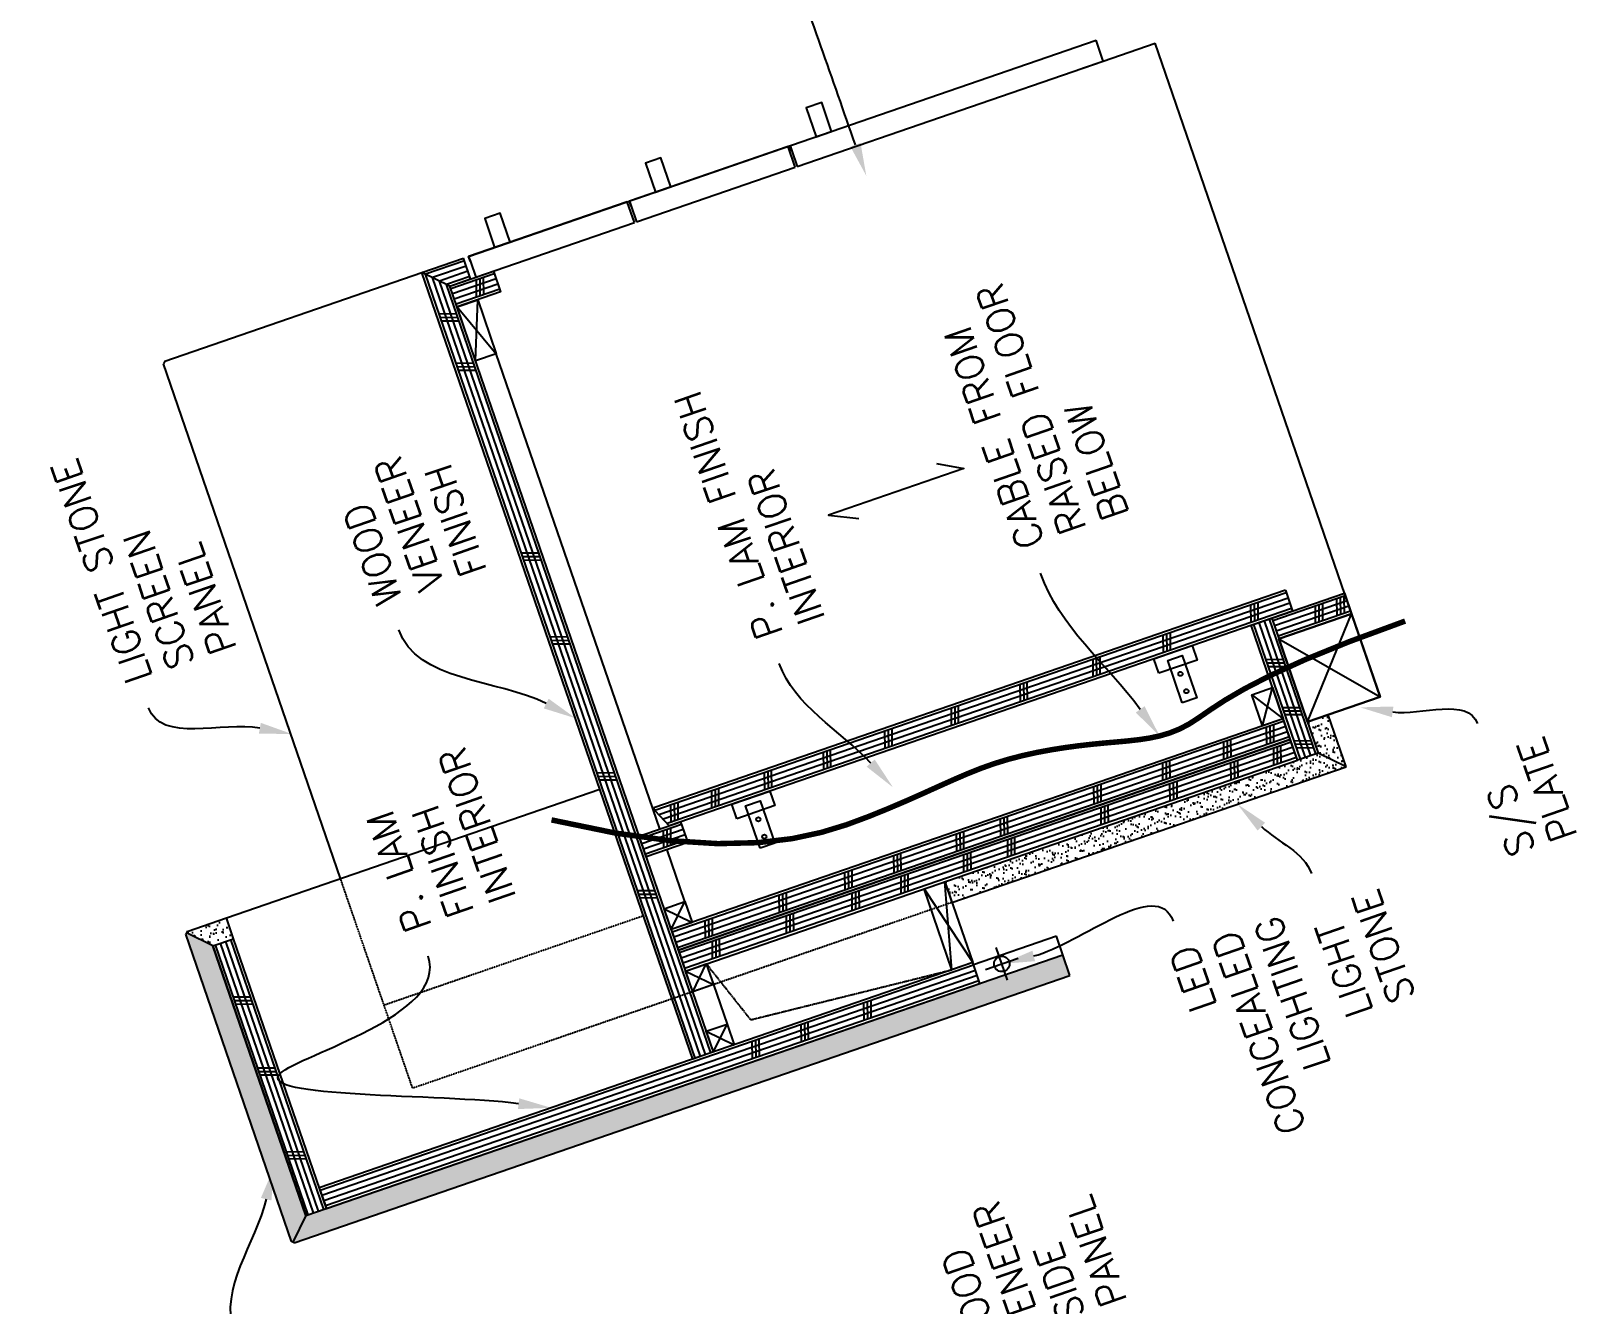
# Model space of a CAD drawing. Extents: x 760773 to 1075934, y 719259 to 1013331.
# Drawn here: x 822837 to 824245, y 828822 to 829982 of the extents above; entities that cross this region are included whole.
import ezdxf
from ezdxf import colors
from ezdxf.entities.mleader import LeaderData, LeaderLine
from ezdxf.math import Vec2, Vec3

# ---------------------------------------------------------------- set-up
doc = ezdxf.new("R2010")
doc.units = 0
doc.header["$MEASUREMENT"] = 0
doc.linetypes.add('CENTER4', pattern=[0.74, 0.5, -0.08, 0.08, -0.08])
doc.linetypes.add('DASHED2', pattern=[0.375, 0.25, -0.125])
for name, color, linetype in [('A-TEXT', 7, 'Continuous'), ('EXIST1', 14, 'Continuous'), ('MED', 7, 'Continuous'), ('THICK', 1, 'Continuous'), ('THIN', 2, 'Continuous')]:
    doc.layers.add(name, color=color, linetype=linetype)
doc.styles.add('STANDARD1', font='romans')

# ---------------------------------------------------------------- blocks, each defined once
blk = doc.blocks.new('A$C26B90C3D')
at = {"layer": 'THIN'}
for points in [[(15.7, 36.8), (29.7, 36.8), (29.7, 0), (15.7, 0)], [(-16.7, 25.4), (24.1, 25.4), (24.1, 11.4), (-16.7, 11.4)]]:
    blk.add_lwpolyline(points, close=True, dxfattribs=at)
for centre in [(-7.9, 18.4), (8.8, 18.4)]:
    blk.add_circle(centre, 1.91, dxfattribs=at)

msp = doc.modelspace()

# ---------------------------------------------------------------- hatches: boundary and pattern name
at = {"layer": 'THIN'}
h = msp.add_hatch(dxfattribs=at)
h.set_pattern_fill('AR-SAND', color=256, scale=5)
h.set_pattern_definition([(236.5, (818337.222, 817513.443), (3.4343692, -9.006695), [0, -7.6, 0, -8.5, 0, -8.125]), (206.5, (818337.222, 817513.443), (-3.772779, -16.222872), [0, -4.1, 0, -6.85, 0, -2.625]), (166.5, (818343.037, 817515.445), (-14.713183, -5.096081), [0, -2.5, 0, -9, 0, -11.75]), (156.5, (818343.037, 817515.445), (-12.783027, -9.042788), [0, -1.25, 0, -5.9, 0, -6.75])])
h.paths.add_polyline_path([(824010.33456, 829323.84697), (824029.24493, 829330.35834), (824019.47789, 829358.72389), (824000.56751, 829352.21253)])
h = msp.add_hatch(dxfattribs=at)
h.set_pattern_fill('AR-SAND', color=256, scale=5)
h.set_pattern_definition([(236.5, (818337.222, 817513.443), (3.4343692, -9.006695), [0, -7.6, 0, -8.5, 0, -8.125]), (206.5, (818337.222, 817513.443), (-3.772779, -16.222872), [0, -4.1, 0, -6.85, 0, -2.625]), (166.5, (818343.037, 817515.445), (-14.713183, -5.096081), [0, -2.5, 0, -9, 0, -11.75]), (156.5, (818343.037, 817515.445), (-12.783027, -9.042788), [0, -1.25, 0, -5.9, 0, -6.75])])
h.paths.add_polyline_path([(823669.94787, 829206.64244), (823676.45924, 829187.73207), (824035.75629, 829311.44797), (824029.24493, 829330.35834)])
h = msp.add_hatch(dxfattribs=at)
h.set_pattern_fill('AR-SAND', color=256, scale=5)
h.set_pattern_definition([(236.5, (818877.627, 815943.993), (3.4343692, -9.006695), [0, -7.6, 0, -8.5, 0, -8.125]), (206.5, (818877.627, 815943.993), (-3.772779, -16.222872), [0, -4.1, 0, -6.85, 0, -2.625]), (166.5, (818883.442, 815945.995), (-14.713183, -5.096081), [0, -2.5, 0, -9, 0, -11.75]), (156.5, (818883.442, 815945.995), (-12.783027, -9.042788), [0, -1.25, 0, -5.9, 0, -6.75])])
h.paths.add_polyline_path([(823002.61876, 829148.19715), (823021.52913, 829154.70851), (823015.01777, 829173.61888), (822979.08806, 829161.24729), (822978.46811, 829159.97621)])
h = msp.add_hatch(dxfattribs=at)
h.set_pattern_fill('AR-SAND', color=256, scale=5)
h.set_pattern_definition([(236.5, (818227.2996, 817371.947), (3.4343692, -9.006695), [0, -7.6, 0, -8.5, 0, -8.125]), (206.5, (818227.3, 817371.947), (-3.772779, -16.222872), [0, -4.1, 0, -6.85, 0, -2.625]), (166.5, (818233.1145, 817373.949), (-14.713183, -5.096081), [0, -2.5, 0, -9, 0, -11.75]), (156.5, (818233.115, 817373.949), (-12.783027, -9.042788), [0, -1.25, 0, -5.9, 0, -6.75])])
h.paths.add_polyline_path([(823074.21633, 828878.83162), (823075.48742, 828878.21167), (823087.26648, 828902.36232), (823080.75511, 828921.27269), (823002.61876, 829148.19715), (822978.46811, 829159.97621), (822977.84816, 829158.70512)])
h.paths.add_polyline_path([(823784.0064, 829121.1167), (823777.49504, 829140.02707), (823087.26648, 828902.36232), (823075.48742, 828878.21167), (823076.75851, 828877.59172)])

# ---------------------------------------------------------------- linework, layer by layer
at = {"layer": 'EXIST1'}
for p, q in [((822958.78291, 829680.95077), (823193.27151, 829761.69167)), ((822958.78291, 829680.95077), (822957.543, 829678.40859)), ((823119.02481, 829209.43138), (822957.543, 829678.40859)), ((823771.63481, 829157.0464), (823695.99332, 829131.00095)), ((823777.49504, 829140.02707), (823771.63481, 829157.0464))]:
    msp.add_line(p, q, dxfattribs=at)
at = {"layer": 'EXIST1', "linetype": 'DASHED2'}
msp.add_line((823395.12377, 829175.47015), (823158.74412, 829094.07811), dxfattribs=at)
at = {"layer": 'EXIST1', "const_width": 5}
msp.add_lwpolyline([(823311.36349, 829262.92047), (823369.75941, 829250.91687), (823420.01047, 829243.96981), (823463.00908, 829241.32132), (823499.64768, 829242.21338), (823530.81867, 829245.888), (823557.41448, 829251.58718), (823580.32755, 829258.55293), (823600.45028, 829266.02724), (823618.5717, 829273.3715), (823635.06725, 829280.42466), (823650.20896, 829287.14505), (823664.26886, 829293.49098), (823677.51899, 829299.42081), (823690.23137, 829304.89284), (823702.67804, 829309.86541), (823715.13103, 829314.29685), (823727.79896, 829318.16054), (823740.63684, 829321.49004), (823753.53622, 829324.33396), (823766.38869, 829326.74093), (823779.08583, 829328.75956), (823791.51922, 829330.43845), (823803.58043, 829331.82623), (823815.16104, 829332.97151), (823826.18199, 829333.94445), (823836.68164, 829334.90143), (823846.72773, 829336.02034), (823856.38797, 829337.47912), (823865.73009, 829339.45567), (823874.8218, 829342.12792), (823883.73085, 829345.67377), (823892.52495, 829350.27114), (823901.51148, 829356.09377), (823911.95648, 829363.2987), (823925.36564, 829372.03879), (823943.24465, 829382.46689), (823967.09921, 829394.73587), (823998.43501, 829408.99858), (824038.75774, 829425.4079), (824089.57309, 829444.11666)], dxfattribs=at)
at = {"layer": 'EXIST1', "linetype": 'DASHED2'}
msp.add_lwpolyline([(823676.45924, 829187.73207), (823184.78958, 829018.43663), (823119.02481, 829209.43138)], dxfattribs=at)
at = {"layer": 'MED'}
for p, q in [((823235.81985, 829776.34224), (823807.85859, 829973.31097)), ((823814.36995, 829954.4006), (823807.85859, 829973.31097)), ((823795.45958, 829947.88923), (823814.36995, 829954.4006)), ((823533.55093, 829857.70686), (823527.03957, 829876.61723)), ((823386.99555, 829807.24379), (823380.48419, 829826.15416)), ((823410.15474, 829254.67918), (823261.04453, 829687.72669)), ((823980.40971, 829472.18612), (823404.70767, 829273.95602)), ((823980.40971, 829472.18612), (823986.92107, 829453.27575)), ((823986.92107, 829453.27575), (823418.6691, 829257.61091)), ((823015.01777, 829173.61888), (823355.40445, 829290.82342)), ((823405.52159, 829271.59222), (823404.70767, 829273.95602)), ((823405.52159, 829271.59222), (823418.6691, 829257.61091)), ((823432.94451, 829188.49288), (823416.6661, 829235.76881)), ((823002.61876, 829148.19715), (823021.52913, 829154.70851)), ((823106.17685, 828908.87368), (823021.52913, 829154.70851)), ((823087.26648, 828902.36232), (823002.61876, 829148.19715)), ((823458.98996, 829112.85139), (823471.36155, 829076.92169))]:
    msp.add_line(p, q, dxfattribs=at)
at = {"layer": 'MED', "flags": 128}
for points in [[(823535.44197, 829858.35799), (823814.36995, 829954.4006)], [(823566.75135, 829890.29109), (823557.67325, 829916.65579), (823543.54931, 829911.79253), (823552.6274, 829885.42782), (823566.75135, 829890.29109)], [(823527.03957, 829876.61723), (823382.37523, 829826.8053), (823384.00307, 829822.07771)], [(823530.55845, 829872.54077), (823528.93061, 829877.26836), (823530.55845, 829872.54077), (823535.44197, 829858.35799)], [(823388.88659, 829807.89493), (823533.55093, 829857.70686)], [(823420.19597, 829839.82803), (823411.11787, 829866.19273), (823396.99393, 829861.32946), (823406.07202, 829834.96476), (823420.19597, 829839.82803)], [(823380.48419, 829826.15416), (823235.81985, 829776.34224), (823237.44769, 829771.61464)], [(823384.00307, 829822.07771), (823382.37523, 829826.8053), (823384.00307, 829822.07771), (823388.88659, 829807.89493)], [(823273.64059, 829789.36496), (823264.5625, 829815.72966), (823250.43855, 829810.8664), (823259.51664, 829784.5017), (823273.64059, 829789.36496)], [(823242.33121, 829757.43186), (823386.99555, 829807.24379)], [(823237.44769, 829771.61464), (823235.81985, 829776.34224), (823237.44769, 829771.61464), (823242.33121, 829757.43186)], [(823218.69325, 829749.29266), (823258.40503, 829762.96652), (823264.91639, 829744.05615), (823225.20461, 829730.38229)], [(823968.0107, 829446.76439), (824034.197, 829469.55416), (824040.70836, 829450.64379), (823974.52206, 829427.85402)], [(823427.05687, 829144.16077), (823984.91282, 829336.24598), (823978.40146, 829355.15635), (823420.5455, 829163.07114), (823427.05687, 829144.16077)], [(823433.56823, 829125.2504), (823991.42419, 829317.33561), (823984.91282, 829336.24598), (823427.05687, 829144.16077), (823433.56823, 829125.2504)], [(823106.17685, 828908.87368), (823701.85355, 829113.98162), (823695.34219, 829132.89199), (823099.66549, 828927.78405), (823106.17685, 828908.87368)]]:
    msp.add_lwpolyline(points, dxfattribs=at)
msp.add_lwpolyline([(823991.42419, 829317.33561), (823949.10033, 829440.25303), (823968.0107, 829446.76439), (824010.33456, 829323.84697)], close=True, dxfattribs=at)
at = {"layer": 'THICK'}
for p, q in [((823814.36995, 829954.4006), (823861.64588, 829970.679)), ((824066.75382, 829375.0023), (823861.64588, 829970.679)), ((823193.27151, 829761.69167), (823231.09225, 829774.71439)), ((823237.60362, 829755.80402), (823231.09225, 829774.71439)), ((823440.05217, 829044.98859), (823193.27151, 829761.69167)), ((823218.69325, 829749.29266), (823237.60362, 829755.80402)), ((823458.96254, 829051.49995), (823218.69325, 829749.29266)), ((824000.56751, 829352.21253), (824066.75382, 829375.0023)), ((824000.56751, 829352.21253), (824066.75382, 829375.0023)), ((824035.75629, 829311.44797), (824019.47789, 829358.72389)), ((823676.45924, 829187.73207), (824035.75629, 829311.44797)), ((823669.94787, 829206.64244), (823676.45924, 829187.73207)), ((822979.08806, 829161.24729), (823015.01777, 829173.61888)), ((823021.52913, 829154.70851), (823015.01777, 829173.61888)), ((822979.08806, 829161.24729), (822977.84816, 829158.70512)), ((823074.21633, 828878.83162), (822977.84816, 829158.70512)), ((823002.61876, 829148.19715), (823021.52913, 829154.70851)), ((823002.61876, 829148.19715), (823087.26648, 828902.36232)), ((823087.26648, 828902.36232), (823777.49504, 829140.02707)), ((823784.0064, 829121.1167), (823777.49504, 829140.02707)), ((823076.75851, 828877.59172), (823784.0064, 829121.1167)), ((823458.96254, 829051.49995), (823440.05217, 829044.98859)), ((823076.75851, 828877.59172), (823074.21633, 828878.83162))]:
    msp.add_line(p, q, dxfattribs=at)
at = {"layer": 'THICK', "flags": 128}
for points in [[(823242.13415, 829681.21532), (823225.20461, 829730.38229), (823244.11498, 829736.89365), (823261.04453, 829687.72669)], [(824000.56751, 829352.21253), (823974.52206, 829427.85402), (824040.70836, 829450.64379), (824066.75382, 829375.0023)], [(823959.49109, 829348.64499), (823949.72405, 829377.01055), (823968.63442, 829383.52191), (823978.40146, 829355.15635)], [(823397.75573, 829229.25744), (823391.24437, 829248.16781), (823429.06511, 829261.19054), (823435.57647, 829242.28017)], [(823676.43182, 829126.38063), (823651.0375, 829200.13108), (823669.94787, 829206.64244), (823695.34219, 829132.89199)], [(823420.5455, 829163.07114), (823414.03414, 829181.98151), (823432.94451, 829188.49288), (823439.45587, 829169.58251)], [(823440.07959, 829106.34003), (823433.56823, 829125.2504), (823452.4786, 829131.76176), (823458.98996, 829112.85139)], [(823458.96254, 829051.49995), (823452.45118, 829070.41032), (823471.36155, 829076.92169), (823477.87292, 829058.01131)]]:
    msp.add_lwpolyline(points, close=True, dxfattribs=at)
at = {"layer": 'THIN'}
for p, q in [((823231.90618, 829772.3506), (823196.44923, 829760.14179)), ((823218.69325, 829749.29266), (823193.27151, 829761.69167)), ((823442.41597, 829045.80251), (823196.44923, 829760.14179)), ((823233.53402, 829767.62301), (823202.80466, 829757.04204)), ((823447.14356, 829047.43035), (823202.80466, 829757.04204)), ((823235.16186, 829762.89541), (823209.1601, 829753.94229)), ((823236.7897, 829758.16782), (823215.51553, 829750.84254)), ((823259.21895, 829760.60273), (823219.50717, 829746.92886)), ((823260.84679, 829755.87513), (823221.13501, 829742.20127)), ((823260.84679, 829755.87513), (823221.13501, 829742.20127)), ((823243.07607, 829739.17998), (823242.90617, 829754.98578)), ((823246.41236, 829740.32875), (823246.24245, 829756.13456)), ((823249.54429, 829741.40717), (823249.37438, 829757.21297)), ((823451.87116, 829049.05819), (823209.1601, 829753.94229)), ((823456.59875, 829050.68603), (823215.51553, 829750.84254)), ((823262.47463, 829751.14754), (823222.76285, 829737.47368)), ((823264.10247, 829746.41995), (823224.39069, 829732.74608)), ((823225.20461, 829730.38229), (823261.04453, 829687.72669)), ((823242.13415, 829681.21532), (823244.11498, 829736.89365)), ((823208.87506, 829724.05457), (823224.68086, 829724.22448)), ((823210.02383, 829720.71829), (823225.82964, 829720.8882)), ((823211.10224, 829717.58635), (823226.90805, 829717.75626)), ((823224.33349, 829679.16002), (823240.13929, 829679.32993)), ((823225.48226, 829675.82374), (823241.28807, 829675.99365)), ((823226.56068, 829672.6918), (823242.36648, 829672.86171)), ((823283.90013, 829506.16592), (823299.70594, 829506.33583)), ((823285.04891, 829502.82964), (823300.85471, 829502.99955)), ((823286.12732, 829499.6977), (823301.93313, 829499.86761)), ((823981.22363, 829469.82233), (823405.52159, 829271.59222)), ((823982.85147, 829465.09473), (823409.27802, 829267.59756)), ((823984.47931, 829460.36714), (823413.03445, 829263.6029)), ((823949.20204, 829442.9321), (823949.03214, 829458.73791)), ((823952.53833, 829444.08088), (823952.36842, 829459.88668)), ((823955.67026, 829445.15929), (823955.50035, 829460.96509)), ((824035.01092, 829467.19036), (823968.82462, 829444.40059)), ((824036.63876, 829462.46277), (823970.45246, 829439.673)), ((824011.3039, 829443.16307), (824011.13399, 829458.96888)), ((824014.64018, 829444.31185), (824014.47027, 829460.11765)), ((824027.50086, 829448.74013), (824027.33095, 829464.54594)), ((824030.83027, 829449.88654), (824030.66036, 829465.69235)), ((824034.16656, 829451.03532), (824033.99665, 829466.84112)), ((823986.10715, 829455.63955), (823416.79088, 829259.60824)), ((823965.6469, 829445.95047), (824007.97076, 829323.03305)), ((824038.2666, 829457.73518), (823972.0803, 829434.94541)), ((824039.89444, 829453.00758), (823973.70814, 829430.21781)), ((824000.56751, 829352.21253), (824040.70836, 829450.64379)), ((824007.97449, 829442.01666), (824007.80458, 829457.82247)), ((823869.27843, 829415.41219), (823869.10852, 829431.218)), ((823872.61472, 829416.56097), (823872.44481, 829432.36677)), ((823875.74665, 829417.63938), (823875.57674, 829433.44519)), ((823951.46412, 829441.06695), (823993.78798, 829318.14953)), ((823956.19172, 829442.69479), (823998.51558, 829319.77737)), ((823960.91931, 829444.32263), (824003.24317, 829321.40521)), ((823310.20528, 829429.77023), (823326.01109, 829429.94014)), ((823311.35405, 829426.43395), (823327.15986, 829426.60386)), ((823312.43247, 829423.30201), (823328.23827, 829423.47192)), ((823974.52206, 829427.85402), (824066.75382, 829375.0023)), ((823805.18544, 829393.34321), (823805.01553, 829409.14901)), ((823808.52173, 829394.49198), (823808.35182, 829410.29779)), ((823811.65366, 829395.5704), (823811.48375, 829411.3762)), ((823978.35694, 829409.03785), (823962.55113, 829408.86794)), ((823979.43535, 829405.90591), (823963.62954, 829405.736)), ((823980.58412, 829402.56963), (823964.77832, 829402.39972)), ((823745.25563, 829372.70772), (823745.08572, 829388.51352)), ((823738.78741, 829370.48053), (823738.6175, 829386.28634)), ((823742.12369, 829371.62931), (823741.95378, 829387.43511)), ((823949.72405, 829377.01055), (823978.40146, 829355.15635)), ((823959.49109, 829348.64499), (823968.63442, 829383.52191)), ((823676.04841, 829348.87776), (823675.8785, 829364.68357)), ((823679.38469, 829350.02654), (823679.21478, 829365.83234)), ((823682.51663, 829351.10495), (823682.34672, 829366.91075)), ((823993.44946, 829365.20599), (823977.64365, 829365.03608)), ((823994.52787, 829362.07406), (823978.72206, 829361.90415)), ((823979.21538, 829352.79256), (823421.35942, 829160.70735)), ((823980.84322, 829348.06496), (823422.98726, 829155.97975)), ((823622.01827, 829330.27369), (823621.84836, 829346.0795)), ((823963.49381, 829331.51488), (823963.3239, 829347.32068)), ((823966.8301, 829332.66365), (823966.66019, 829348.46946)), ((823969.96203, 829333.74206), (823969.79212, 829349.54787)), ((823995.67664, 829358.73777), (823979.87084, 829358.56786)), ((823982.47106, 829343.33737), (823424.6151, 829151.25216)), ((823984.0989, 829338.60978), (823426.24294, 829146.52457)), ((823985.72675, 829333.88219), (823427.87079, 829141.79697)), ((823615.55005, 829328.04651), (823615.38014, 829343.85231)), ((823618.88633, 829329.19528), (823618.71642, 829345.00109)), ((823924.39345, 829318.05154), (823924.22354, 829333.85735)), ((823927.72973, 829319.20032), (823927.55982, 829335.00612)), ((823930.86167, 829320.27873), (823930.69176, 829336.08453)), ((824003.86061, 829334.96982), (823988.0548, 829334.79991)), ((824004.93902, 829331.83788), (823989.13321, 829331.66797)), ((823987.35459, 829329.15459), (823429.49863, 829137.06938)), ((823988.98243, 829324.427), (823431.12647, 829132.34179)), ((823990.61027, 829319.69941), (823432.75431, 829127.6142)), ((823559.53318, 829308.75835), (823559.36327, 829324.56416)), ((823562.86946, 829309.90712), (823562.69955, 829325.71293)), ((823566.0014, 829310.98554), (823565.83149, 829326.79134)), ((823970.00518, 829312.60451), (823969.83527, 829328.41031)), ((823973.34146, 829313.75328), (823973.17155, 829329.55909)), ((823976.4734, 829314.83169), (823976.30349, 829330.6375)), ((824006.08779, 829328.5016), (823990.28199, 829328.33169)), ((824035.75629, 829311.44797), (824010.33456, 829323.84697)), ((823352.88147, 829305.82958), (823368.68727, 829305.99949)), ((823505.75694, 829290.24171), (823505.58703, 829306.04751)), ((823509.09322, 829291.39048), (823508.92331, 829307.19629)), ((823512.22516, 829292.46889), (823512.05525, 829308.2747)), ((823868.78408, 829298.9037), (823868.61417, 829314.70951)), ((823872.12036, 829300.05248), (823871.95045, 829315.85828)), ((823875.2523, 829301.13089), (823875.08239, 829316.93669)), ((823930.90481, 829299.14117), (823930.7349, 829314.94698)), ((823934.2411, 829300.28995), (823934.07119, 829316.09575)), ((823937.37303, 829301.36836), (823937.20312, 829317.17416)), ((823354.03024, 829302.4933), (823369.83605, 829302.66321)), ((823355.10865, 829299.36136), (823370.91446, 829299.53127)), ((823460.91863, 829274.80264), (823460.74872, 829290.60844)), ((823464.05057, 829275.88105), (823463.88066, 829291.68686)), ((823806.03896, 829277.29882), (823805.86905, 829293.10463)), ((823809.37525, 829278.4476), (823809.20534, 829294.2534)), ((823812.50718, 829279.52601), (823812.33727, 829295.33182)), ((823875.29544, 829279.99333), (823875.12553, 829295.79913)), ((823878.63173, 829281.1421), (823878.46182, 829296.94791)), ((823881.76366, 829282.22052), (823881.59375, 829298.02632)), ((823420.42603, 829260.85992), (823420.25612, 829276.66573)), ((823423.76232, 829262.00869), (823423.59241, 829277.8145)), ((823426.89425, 829263.08711), (823426.72434, 829278.89291)), ((823457.58235, 829273.65386), (823457.41244, 829289.45967)), ((823819.01855, 829260.61564), (823818.84864, 829276.42145)), ((823720.88717, 829247.97871), (823720.71726, 829263.78452)), ((823724.22345, 829249.12748), (823724.05354, 829264.93329)), ((823727.35539, 829250.2059), (823727.18548, 829266.0117)), ((823812.55033, 829258.38845), (823812.38042, 829274.19426)), ((823815.88661, 829259.53723), (823815.7167, 829275.34303)), ((823429.87903, 829258.82674), (823392.05829, 829245.80402)), ((823431.50687, 829254.09915), (823393.68613, 829241.07643)), ((823433.13471, 829249.37156), (823395.31397, 829236.34883)), ((823413.73616, 829237.404), (823413.56625, 829253.2098)), ((823417.07244, 829238.55277), (823416.90253, 829254.35858)), ((823420.20438, 829239.63118), (823420.03447, 829255.43699)), ((823680.83175, 829234.18652), (823680.66184, 829249.99233)), ((823684.16803, 829235.3353), (823683.99812, 829251.1411)), ((823687.29997, 829236.41371), (823687.13006, 829252.21951)), ((823434.76255, 829244.64397), (823396.94181, 829231.62124)), ((823693.81133, 829217.50334), (823693.64142, 829233.30914)), ((823727.39853, 829229.06834), (823727.22862, 829244.87414)), ((823730.73481, 829230.21711), (823730.5649, 829246.02292)), ((823733.86675, 829231.29552), (823733.69684, 829247.10133)), ((823623.65, 829214.49727), (823623.48009, 829230.30307)), ((823626.98629, 829215.64604), (823626.81638, 829231.45185)), ((823630.11822, 829216.72446), (823629.94831, 829232.53026)), ((823687.34311, 829215.27615), (823687.1732, 829231.08196)), ((823690.67939, 829216.42493), (823690.50948, 829232.23073)), ((823579.01998, 829199.12992), (823578.85007, 829214.93572)), ((823582.35626, 829200.27869), (823582.18635, 829216.0845)), ((823585.4882, 829201.35711), (823585.31829, 829217.16291)), ((823630.16137, 829195.5869), (823629.99146, 829211.3927)), ((823633.49765, 829196.73567), (823633.32774, 829212.54148)), ((823636.62959, 829197.81408), (823636.45968, 829213.61989)), ((823676.43182, 829126.38063), (823669.94787, 829206.64244)), ((823389.82559, 829198.53607), (823405.63139, 829198.70598)), ((823390.97436, 829195.19979), (823406.78017, 829195.3697)), ((823392.05277, 829192.06785), (823407.85858, 829192.23776)), ((823519.1661, 829178.52058), (823518.99619, 829194.32638)), ((823522.50238, 829179.66935), (823522.33247, 829195.47516)), ((823525.63432, 829180.74776), (823525.46441, 829196.55357)), ((823585.53134, 829180.21955), (823585.36143, 829196.02535)), ((823588.86762, 829181.36832), (823588.69771, 829197.17413)), ((823591.99956, 829182.44673), (823591.82965, 829198.25254)), ((823651.0375, 829200.13108), (823695.34219, 829132.89199)), ((823414.03414, 829181.98151), (823439.45587, 829169.58251)), ((823420.5455, 829163.07114), (823432.94451, 829188.49288)), ((823532.14568, 829161.83739), (823531.97577, 829177.6432)), ((823451.75524, 829155.30915), (823451.58533, 829171.11496)), ((823455.09152, 829156.45793), (823454.92161, 829172.26373)), ((823458.22346, 829157.53634), (823458.05355, 829173.34215)), ((823525.67746, 829159.6102), (823525.50755, 829175.41601)), ((823529.01374, 829160.75898), (823528.84383, 829176.56478)), ((823002.61876, 829148.19715), (822978.46811, 829159.97621)), ((823089.63027, 828903.17624), (823004.98255, 829149.01107)), ((823094.35787, 828904.80408), (823009.71015, 829150.63891)), ((823099.08546, 828906.43192), (823014.43774, 829152.26675)), ((823103.81305, 828908.05976), (823019.16533, 829153.89459)), ((823458.2666, 829136.39878), (823458.09669, 829152.20459)), ((823461.60288, 829137.54756), (823461.43297, 829153.35336)), ((823464.73482, 829138.62597), (823464.56491, 829154.43178)), ((823707.09952, 829126.67868), (823736.6729, 829136.86161)), ((823726.97767, 829116.98345), (823716.79474, 829146.55684)), ((823696.15611, 829130.52819), (823100.47941, 828925.42026)), ((823697.78395, 829125.8006), (823102.10725, 828920.69266)), ((823699.41179, 829121.07301), (823103.73509, 828915.96507)), ((823433.56823, 829125.2504), (823458.98996, 829112.85139)), ((823440.07959, 829106.34003), (823452.4786, 829131.76176)), ((823701.03963, 829116.34541), (823105.36293, 828911.23748)), ((823021.3008, 829101.61943), (823037.10661, 829101.78934)), ((823022.44958, 829098.28314), (823038.25538, 829098.45305)), ((823023.52799, 829095.15121), (823039.3338, 829095.32112)), ((823596.33137, 829080.29147), (823596.16146, 829096.09728)), ((823599.66766, 829081.44024), (823599.49775, 829097.24605)), ((823602.79959, 829082.51866), (823602.62968, 829098.32446)), ((823545.61785, 829062.8294), (823545.44794, 829078.63521)), ((823452.45118, 829070.41032), (823477.87292, 829058.01131)), ((823458.96254, 829051.49995), (823471.36155, 829076.92169)), ((823539.14963, 829060.60222), (823538.97972, 829076.40802)), ((823542.48591, 829061.75099), (823542.316, 829077.5568)), ((823494.5196, 829045.23487), (823494.34969, 829061.04067)), ((823497.85589, 829046.38364), (823497.68598, 829062.18945)), ((823500.98782, 829047.46205), (823500.81791, 829063.26786)), ((823043.55045, 829037.00177), (823059.35625, 829037.17168)), ((823044.69922, 829033.66548), (823060.50503, 829033.83539)), ((823045.77764, 829030.53355), (823061.58344, 829030.70346)), ((823069.85559, 828960.60608), (823085.6614, 828960.77599)), ((823071.00437, 828957.2698), (823086.81017, 828957.43971)), ((823072.08278, 828954.13786), (823087.88859, 828954.30777)), ((823087.26648, 828902.36232), (823075.48742, 828878.21167))]:
    msp.add_line(p, q, dxfattribs=at)
msp.add_lwpolyline([(823662.21585, 829587.69233), (823687.38627, 829583.10037), (823563.80927, 829540.5494), (823591.58598, 829537.66845)], dxfattribs=at)
at = {"layer": 'THIN', "linetype": 'CENTER4'}
msp.add_lwpolyline([(823452.4786, 829131.76176), (823492.88493, 829080.8303), (823676.43182, 829126.38063)], dxfattribs=at)
at = {"layer": 'THIN'}
msp.add_circle((823721.88621, 829131.77014), 7.09465, dxfattribs=at)

# ---------------------------------------------------------------- block references
at = {"layer": 'THIN', "rotation": 109.0000000025336}
for p in [(823905.0026, 829393.67203), (823520.20959, 829261.17717)]:
    msp.add_blockref('A$C26B90C3D', p, dxfattribs=at)

# ---------------------------------------------------------------- leaders
at = {"layer": 'A-TEXT'}
ml = msp.add_multileader_mtext('Standard', dxfattribs=at)
ml.set_content('WOOD VENEER SIDE PANEL', color=256, style='STANDARD1')
ml.set_leader_properties()
ml.build(insert=Vec2(0, 0))
ml.multileader.update_dxf_attribs({"leader_type": 2, "dogleg_length": 50, "arrow_head_size": 30})
ctx = ml.context
ctx.base_point, ctx.char_height, ctx.arrow_head_size, ctx.landing_gap_size, ctx.plane_origin, ctx.plane_x_axis, ctx.plane_y_axis = Vec3(823525.64429, 830057.78528), 25, 30, 25, Vec3(823311.70115, 829915.96848), Vec3(-0.3255681545, 0.9455185756), Vec3(-0.9455185756, -0.3255681545)
notes = []
notes.append((ctx, [(1, (1, 1, 0), (823541.92269, 830010.50936), (-0.3255681545, 0.9455185756), 50, [(0, [(823598.33942, 829849.8324)], 0, [])])]))
ctx.mtext.insert, ctx.mtext.text_direction, ctx.mtext.rotation, ctx.mtext.width, ctx.mtext.line_spacing_factor, ctx.mtext.flow_direction = Vec3(823505.6861, 830077.35365), Vec3(-0.3255681545, 0.9455185756), 1.9024088847, 190.8596541, 0.975, 5
ml = msp.add_multileader_mtext('Standard', dxfattribs=at)
ml.set_content('CABLE FROM \\PRAISED FLOOR\\PBELOW', color=256, style='STANDARD1')
ml.set_leader_properties()
ml.build(insert=Vec2(0, 0))
ml.multileader.update_dxf_attribs({"leader_type": 2, "dogleg_length": 50, "arrow_head_size": 30})
ctx = ml.context
ctx.base_point, ctx.char_height, ctx.arrow_head_size, ctx.landing_gap_size, ctx.plane_origin, ctx.plane_x_axis, ctx.plane_y_axis = Vec3(823757.24747, 829487.62983), 25, 30, 25, Vec3(823484.79214, 829515.74478), Vec3(-0.3255681545, 0.9455185756), Vec3(-0.9455185756, -0.3255681545)
notes.append((ctx, [(1, (1, 1, 0), (823773.52587, 829440.3539), (-0.3255681545, 0.9455185756), 50, [(0, [(823865.73009, 829339.45567)], 0, [])])]))
ctx.mtext.insert, ctx.mtext.text_direction, ctx.mtext.rotation, ctx.mtext.width, ctx.mtext.line_spacing_factor, ctx.mtext.flow_direction = Vec3(823737.28928, 829507.19819), Vec3(-0.3255681545, 0.9455185756), 1.9024088847, 268.811958, 0.975, 5
ml = msp.add_multileader_mtext('Standard', dxfattribs=at)
ml.set_content('P. LAM FINISH\\PINTERIOR', color=256, style='STANDARD1')
ml.set_leader_properties()
ml.build(insert=Vec2(0, 0))
ml.multileader.update_dxf_attribs({"leader_type": 2, "dogleg_length": 50, "arrow_head_size": 30})
ctx = ml.context
ctx.base_point, ctx.char_height, ctx.arrow_head_size, ctx.landing_gap_size, ctx.plane_origin, ctx.plane_x_axis, ctx.plane_y_axis = Vec3(823518.95889, 829405.58049), 25, 30, 25, Vec3(823246.50356, 829433.69545), Vec3(-0.3255681545, 0.9455185756), Vec3(-0.9455185756, -0.3255681545)
notes.append((ctx, [(1, (1, 1, 0), (823535.2373, 829358.30456), (-0.3255681545, 0.9455185756), 50, [(0, [(823622.62886, 829292.61016)], 0, [])])]))
ctx.mtext.insert, ctx.mtext.text_direction, ctx.mtext.rotation, ctx.mtext.width, ctx.mtext.line_spacing_factor, ctx.mtext.flow_direction = Vec3(823499.00071, 829425.14886), Vec3(-0.3255681545, 0.9455185756), 1.9024088847, 284.0264001, 0.975, 5
ml = msp.add_multileader_mtext('Standard', dxfattribs=at)
ml.set_content('WOOD VENEER FINISH', color=256, style='STANDARD1')
ml.set_leader_properties()
ml.build(insert=Vec2(0, 0))
ml.multileader.update_dxf_attribs({"leader_type": 2, "dogleg_length": 50, "arrow_head_size": 30})
ctx = ml.context
ctx.base_point, ctx.char_height, ctx.arrow_head_size, ctx.landing_gap_size, ctx.plane_origin, ctx.plane_x_axis, ctx.plane_y_axis = Vec3(823172.09102, 829436.26367), 25, 30, 25, Vec3(822957.29033, 829496.58392), Vec3(-0.3255681545, 0.9455185756), Vec3(-0.9455185756, -0.3255681545)
notes.append((ctx, [(1, (1, 1, 0), (823188.36943, 829388.98774), (-0.3255681545, 0.9455185756), 50, [(0, [(823333.41563, 829355.49863)], 0, [])])]))
ctx.mtext.insert, ctx.mtext.text_direction, ctx.mtext.rotation, ctx.mtext.width, ctx.mtext.line_spacing_factor, ctx.mtext.flow_direction = Vec3(823152.13283, 829455.83204), Vec3(-0.3255681545, 0.9455185756), 1.9024088847, 190.8596541, 0.975, 5
ml = msp.add_multileader_mtext('Standard', dxfattribs=at)
ml.set_content('LIGHT STONE SCREEN PANEL', color=256, style='STANDARD1')
ml.set_leader_properties()
ml.build(insert=Vec2(0, 0))
ml.multileader.update_dxf_attribs({"leader_type": 2, "dogleg_length": 50, "arrow_head_size": 30})
ctx = ml.context
ctx.base_point, ctx.char_height, ctx.arrow_head_size, ctx.landing_gap_size, ctx.plane_origin, ctx.plane_x_axis, ctx.plane_y_axis = Vec3(822944.09879, 829365.12302), 25, 30, 25, Vec3(822698.87662, 829482.18794), Vec3(-0.3255681545, 0.9455185756), Vec3(-0.9455185756, -0.3255681545)
notes.append((ctx, [(1, (1, 1, 0), (822960.37719, 829317.84709), (-0.3255681545, 0.9455185756), 50, [(0, [(823075.00192, 829341.10266)], 0, [])])]))
ctx.mtext.insert, ctx.mtext.text_direction, ctx.mtext.rotation, ctx.mtext.width, ctx.mtext.line_spacing_factor, ctx.mtext.flow_direction = Vec3(822924.1406, 829384.69138), Vec3(-0.3255681545, 0.9455185756), 1.9024088847, 268.4237449, 0.975, 5
ml = msp.add_multileader_mtext('Standard', dxfattribs=at)
ml.set_content('S/S PLATE', color=256, style='STANDARD1')
ml.set_leader_properties()
ml.build(insert=Vec2(0, 0))
ml.multileader.update_dxf_attribs({"leader_type": 2, "dogleg_length": 50, "arrow_head_size": 30})
ctx = ml.context
ctx.base_point, ctx.char_height, ctx.arrow_head_size, ctx.landing_gap_size, ctx.plane_origin, ctx.plane_x_axis, ctx.plane_y_axis = Vec3(824204.72575, 829207.70238), 25, 30, 25, Vec3(824136.71431, 829211.58037), Vec3(-0.3255681545, 0.9455185756), Vec3(-0.9455185756, -0.3255681545)
notes.append((ctx, [(0, (1, 1, 0), (824139.22454, 829397.93172), (0.3255681545, -0.9455185756), 50, [(0, [(824048.49469, 829365.51634)], 0, [])])]))
ctx.mtext.insert, ctx.mtext.text_direction, ctx.mtext.rotation, ctx.mtext.width, ctx.mtext.defined_height, ctx.mtext.line_spacing_factor, ctx.mtext.flow_direction = Vec3(824184.76756, 829227.27075), Vec3(-0.3255681545, 0.9455185756), 1.9024088847, 163.2016848, 111.83589, 0.975, 5
ml = msp.add_multileader_mtext('Standard', dxfattribs=at)
ml.set_content('P. LAM\\PFINISH\\PINTERIOR', color=256, style='STANDARD1')
ml.set_leader_properties()
ml.build(insert=Vec2(0, 0))
ml.multileader.update_dxf_attribs({"leader_type": 2, "dogleg_length": 50, "arrow_head_size": 30})
ctx = ml.context
ctx.base_point, ctx.char_height, ctx.arrow_head_size, ctx.landing_gap_size, ctx.plane_origin, ctx.plane_x_axis, ctx.plane_y_axis = Vec3(823198.85408, 829138.65644), 25, 30, 25, Vec3(822926.39875, 829166.77139), Vec3(-0.3255681545, 0.9455185756), Vec3(-0.9455185756, -0.3255681545)
notes.append((ctx, [(1, (1, 1, 0), (823215.13249, 829091.38051), (-0.3255681545, 0.9455185756), 50, [(1, [(823311.1594, 829000.60725), (823063.85299, 829031.7911)], 0, [])])]))
ctx.mtext.insert, ctx.mtext.text_direction, ctx.mtext.rotation, ctx.mtext.width, ctx.mtext.line_spacing_factor, ctx.mtext.flow_direction = Vec3(823178.8959, 829158.2248), Vec3(-0.3255681545, 0.9455185756), 1.9024088847, 190.8596541, 0.975, 5
ml = msp.add_multileader_mtext('Standard', dxfattribs=at)
ml.set_content('LIGHT STONE ', color=256, style='STANDARD1')
ml.set_leader_properties()
ml.build(insert=Vec2(0, 0))
ml.multileader.update_dxf_attribs({"leader_type": 2, "dogleg_length": 50, "arrow_head_size": 30})
ctx = ml.context
ctx.base_point, ctx.char_height, ctx.arrow_head_size, ctx.landing_gap_size, ctx.plane_origin, ctx.plane_x_axis, ctx.plane_y_axis = Vec3(824056.83366, 829060.8857), 25, 30, 25, Vec3(823754.91397, 829137.13728), Vec3(-0.3255681545, 0.9455185756), Vec3(-0.9455185756, -0.3255681545)
notes.append((ctx, [(0, (1, 1, 0), (823987.84422, 829261.24559), (0.3255681545, -0.9455185756), 50, [(0, [(823936.6494, 829277.32272)], 0, [])])]))
ctx.mtext.insert, ctx.mtext.text_direction, ctx.mtext.rotation, ctx.mtext.width, ctx.mtext.line_spacing_factor, ctx.mtext.flow_direction = Vec3(824036.87548, 829080.45407), Vec3(-0.3255681545, 0.9455185756), 1.9024088847, 190.8596541, 0.975, 5
ml = msp.add_multileader_mtext('Standard', dxfattribs=at)
ml.set_content('LED\\PCONCEALED\\PLIGHTING ', color=256, style='STANDARD1')
ml.set_leader_properties()
ml.build(insert=Vec2(0, 0))
ml.multileader.update_dxf_attribs({"leader_type": 2, "dogleg_length": 50, "arrow_head_size": 30})
ctx = ml.context
ctx.base_point, ctx.char_height, ctx.arrow_head_size, ctx.landing_gap_size, ctx.plane_origin, ctx.plane_x_axis, ctx.plane_y_axis = Vec3(823961.90826, 828927.47449), 25, 30, 25, Vec3(823575.63107, 829075.40523), Vec3(-0.3255681545, 0.9455185756), Vec3(-0.9455185756, -0.3255681545)
ctx.text_align_type = 2
notes.append((ctx, [(0, (1, 1, 0), (823861.91232, 829217.88376), (0.3255681545, -0.9455185756), 50, [(0, [(823721.88621, 829131.77014)], 0, [])])]))
ctx.mtext.insert, ctx.mtext.text_direction, ctx.mtext.rotation, ctx.mtext.width, ctx.mtext.alignment, ctx.mtext.line_spacing_factor, ctx.mtext.flow_direction = Vec3(823874.51095, 829142.90027), Vec3(-0.3255681545, 0.9455185756), 1.9024088847, 190.8596541, 3, 0.975, 5
ml = msp.add_multileader_mtext('Standard', dxfattribs=at)
ml.set_content('WOOD VENEER SIDE PANEL', color=256, style='STANDARD1')
ml.set_leader_properties()
ml.build(insert=Vec2(0, 0))
ml.multileader.update_dxf_attribs({"leader_type": 2, "dogleg_length": 50, "arrow_head_size": 30})
ctx = ml.context
ctx.base_point, ctx.char_height, ctx.arrow_head_size, ctx.landing_gap_size, ctx.plane_origin, ctx.plane_x_axis, ctx.plane_y_axis = Vec3(823717.54144, 828757.50718), 25, 30, 25, Vec3(823506.6772, 828606.74862), Vec3(-0.3255681545, 0.9455185756), Vec3(-0.9455185756, -0.3255681545)
notes.append((ctx, [(1, (1, 1, 0), (823733.81985, 828710.23125), (-0.3255681545, 0.9455185756), 50, [(0, [(823850.24569, 828560.21519)], 0, [])])]))
ctx.mtext.insert, ctx.mtext.text_direction, ctx.mtext.rotation, ctx.mtext.width, ctx.mtext.defined_height, ctx.mtext.line_spacing_factor, ctx.mtext.flow_direction = Vec3(823697.58326, 828777.07554), Vec3(-0.3255681545, 0.9455185756), 1.9024088847, 132.6637011, 32.8125, 0.975, 5
ml = msp.add_multileader_mtext('Standard', dxfattribs=at)
ml.set_content('DARK STONE', color=256, style='STANDARD1')
ml.set_leader_properties()
ml.build(insert=Vec2(0, 0))
ml.multileader.update_dxf_attribs({"leader_type": 2, "dogleg_length": 50, "arrow_head_size": 30})
ctx = ml.context
ctx.base_point, ctx.char_height, ctx.arrow_head_size, ctx.landing_gap_size, ctx.plane_origin, ctx.plane_x_axis, ctx.plane_y_axis = Vec3(823074.33021, 828643.61343), 25, 30, 25, Vec3(823083.15665, 828636.80619), Vec3(-0.3255681545, 0.9455185756), Vec3(-0.9455185756, -0.3255681545)
ctx.text_align_type = 2
notes.append((ctx, [(0, (1, 1, 0), (823005.34077, 828843.97332), (0.3255681545, -0.9455185756), 50, [(0, [(823058.40419, 828946.50802)], 0, [])])]))
ctx.mtext.insert, ctx.mtext.text_direction, ctx.mtext.rotation, ctx.mtext.width, ctx.mtext.defined_height, ctx.mtext.alignment, ctx.mtext.line_spacing_factor, ctx.mtext.flow_direction = Vec3(823017.9394, 828768.98982), Vec3(-0.3255681545, 0.9455185756), 1.9024088847, 163.2016848, 111.83589, 3, 0.975, 5
for ctx, leaders in notes:
    for number, flags, end, landing, length, lines in leaders:
        leader = LeaderData()
        leader.index, (leader.has_last_leader_line, leader.has_dogleg_vector, leader.attachment_direction) = number, flags
        leader.last_leader_point, leader.dogleg_vector, leader.dogleg_length = Vec3(end), Vec3(landing), length
        for number, points, colour, breaks in lines:
            line = LeaderLine()
            line.index, line.vertices, line.color, line.breaks = number, Vec3.list(points), colors.encode_raw_color(colour), breaks
            leader.lines.append(line)
        ctx.leaders.append(leader)

doc.saveas('drawing.dxf')
